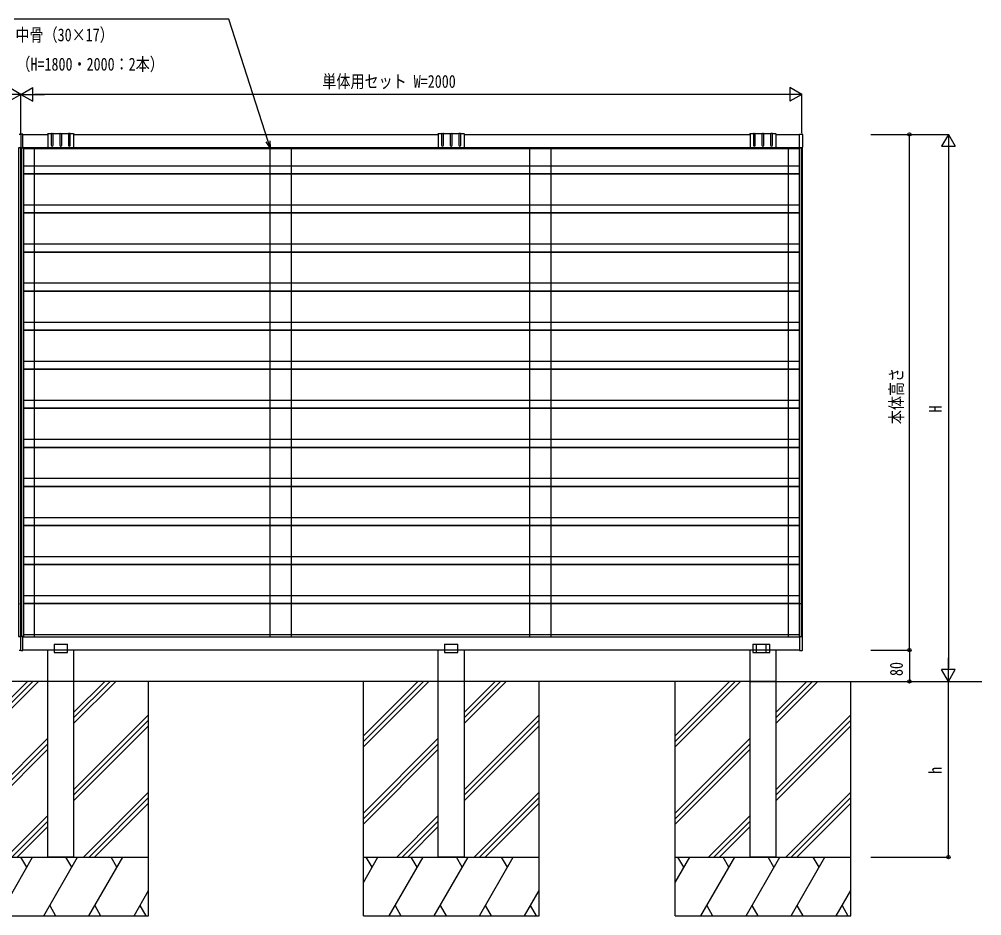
# Model space of a CAD drawing. Units: millimetres, scale not verified. Extents: x -4209 to 4205, y -2974 to 2970.
# Drawn here: x 96 to 2561, y -939 to 1356 of the extents above; entities that cross this region are included whole.
import ezdxf
from ezdxf.enums import TextEntityAlignment as Align

# ---------------------------------------------------------------- set-up
doc = ezdxf.new("R2010")
doc.units = ezdxf.units.MM
doc.header["$LTSCALE"] = 16
doc.layers.add('0-3_YKK_A1', color=4, linetype='Continuous')
doc.layers.add('0-4_YKK_D', color=6, linetype='Continuous')
doc.styles.add('ＭＳ ゴシック', font='')
doc.styles.get('ＭＳ ゴシック').set_extended_font_data('MS Gothic')

msp = doc.modelspace()

# ---------------------------------------------------------------- linework, layer by layer
at = {"layer": '0-3_YKK_A1'}
for p, q in [((95.71, 1061.58), (100.02, 1061.85)), ((104.33, 1061.58), (100.02, 1061.85)), ((100.02, 1061.85), (100.02, 1026.35)), ((104.52, 1060.58), (104.52, 1061.38)), ((104.52, 1060.65), (169.02, 1060.65)), ((104.52, 1027.35), (104.52, 1060.58)), ((177.52, 1062.15), (169.02, 1062.15)), ((169.02, 1062.15), (169.02, 1028.13)), ((177.52, 1062.15), (177.52, 1033.15)), ((178.52, 1063.15), (181.52, 1063.15)), ((199.52, 1062.15), (182.52, 1062.15)), ((182.52, 1033.15), (182.52, 1062.15)), ((199.52, 1062.15), (199.52, 1033.15)), ((200.52, 1063.15), (203.52, 1063.15)), ((221.52, 1062.15), (204.52, 1062.15)), ((204.52, 1033.15), (204.52, 1062.15)), ((221.52, 1062.15), (221.52, 1033.15)), ((225.52, 1063.15), (222.52, 1063.15)), ((235.02, 1062.15), (226.52, 1062.15)), ((226.52, 1033.15), (226.52, 1062.15)), ((235.02, 1062.15), (235.02, 1028.13)), ((235.02, 1060.65), (1169.02, 1060.65)), ((1177.52, 1062.15), (1169.02, 1062.15)), ((1169.02, 1062.15), (1169.02, 1028.13)), ((1177.52, 1062.15), (1177.52, 1033.15)), ((1178.52, 1063.15), (1181.52, 1063.15)), ((1199.52, 1062.15), (1182.52, 1062.15)), ((1182.52, 1033.15), (1182.52, 1062.15)), ((1199.52, 1062.15), (1199.52, 1033.15)), ((1200.52, 1063.15), (1203.52, 1063.15)), ((1221.52, 1062.15), (1204.52, 1062.15)), ((1204.52, 1033.15), (1204.52, 1062.15)), ((1221.52, 1062.15), (1221.52, 1033.15)), ((1225.52, 1063.15), (1222.52, 1063.15)), ((1235.02, 1062.15), (1226.52, 1062.15)), ((1226.52, 1033.15), (1226.52, 1062.15)), ((1235.02, 1062.15), (1235.02, 1028.13)), ((1235.02, 1060.65), (1967.42, 1060.65)), ((1975.92, 1062.15), (1967.42, 1062.15)), ((1967.42, 1062.15), (1967.42, 1028.13)), ((1975.92, 1062.15), (1975.92, 1033.15)), ((1976.92, 1063.15), (1979.92, 1063.15)), ((1997.92, 1062.15), (1980.92, 1062.15)), ((1980.92, 1033.15), (1980.92, 1062.15)), ((1997.92, 1062.15), (1997.92, 1033.15)), ((1998.92, 1063.15), (2001.92, 1063.15)), ((2019.92, 1062.15), (2002.92, 1062.15)), ((2002.92, 1033.15), (2002.92, 1062.15)), ((2019.92, 1062.15), (2019.92, 1033.15)), ((2023.92, 1063.15), (2020.92, 1063.15)), ((2033.42, 1062.15), (2024.92, 1062.15)), ((2024.92, 1033.15), (2024.92, 1062.15)), ((2033.42, 1062.15), (2033.42, 1028.13)), ((2033.42, 1060.65), (2094.02, 1060.65)), ((2094.34, 1061.83), (2101.08, 1061.41)), ((2102.02, 1060.42), (2102.02, 1027.78)), ((100.52, 1026.15), (93.52, 1026.15)), ((100.02, 1026.35), (96.08, 1026.35)), ((96.52, 1026.16), (96.52, 1026.15)), ((98.52, 1026.15), (98.52, -224.85)), ((99.52, 1026.15), (106.52, 1026.15)), ((99.52, 1026.15), (99.52, -224.85)), ((100.02, 1026.35), (103.96, 1026.35)), ((101.52, 1026.15), (101.52, -224.85)), ((103.52, 1026.16), (103.52, 1026.15)), ((104.52, 1026.55), (104.52, 1027.35)), ((2094.02, 1026.65), (104.52, 1026.65)), ((2094.02, 1026.65), (104.52, 1026.65)), ((2093.52, 1024.65), (106.52, 1024.65)), ((106.52, 1024.65), (2093.52, 1024.65)), ((134.52, -225.35), (134.52, 1026.65)), ((170.02, 1027.13), (201.56, 1027.13)), ((202.48, 1027.13), (234.02, 1027.13)), ((738.02, -225.35), (738.02, 1026.65)), ((793.02, -225.35), (793.02, 1026.65)), ((1170.02, 1027.13), (1201.56, 1027.13)), ((1202.48, 1027.13), (1234.02, 1027.13)), ((1403.02, -225.35), (1403.02, 1026.65)), ((1458.02, -225.35), (1458.02, 1026.65)), ((1968.42, 1027.13), (1999.96, 1027.13)), ((2000.88, 1027.13), (2032.42, 1027.13)), ((2065.52, -225.35), (2065.52, 1026.65)), ((2100.52, 1026.15), (2093.52, 1026.15)), ((2094.34, 1026.37), (2101.08, 1026.78)), ((2096.52, 1026.33), (2096.52, 1026.15)), ((2098.52, 1026.15), (2098.52, -224.85)), ((2100.52, 1026.15), (2100.52, -224.85)), ((2093.52, 979.65), (106.52, 979.65)), ((2093.52, 979.65), (106.52, 979.65)), ((2093.52, 959.65), (106.52, 959.65)), ((106.52, 959.64), (2093.52, 959.64)), ((2093.52, 879.65), (106.52, 879.65)), ((2093.52, 879.65), (106.52, 879.65)), ((2093.52, 859.65), (106.52, 859.65)), ((106.52, 859.64), (2093.52, 859.64)), ((2093.52, 779.65), (106.52, 779.65)), ((2093.52, 779.65), (106.52, 779.65)), ((2093.52, 759.65), (106.52, 759.65)), ((106.52, 759.64), (2093.52, 759.64)), ((2093.52, 679.65), (106.52, 679.65)), ((2093.52, 679.65), (106.52, 679.65)), ((2093.52, 659.65), (106.52, 659.65)), ((106.52, 659.64), (2093.52, 659.64)), ((2093.52, 579.65), (106.52, 579.65)), ((2093.52, 579.65), (106.52, 579.65)), ((2093.52, 559.65), (106.52, 559.65)), ((106.52, 559.64), (2093.52, 559.64)), ((2093.52, 479.65), (106.52, 479.65)), ((2093.52, 479.65), (106.52, 479.65)), ((2093.52, 459.65), (106.52, 459.65)), ((106.52, 459.64), (2093.52, 459.64)), ((2093.52, 379.65), (106.52, 379.65)), ((2093.52, 379.65), (106.52, 379.65)), ((2093.52, 359.65), (106.52, 359.65)), ((106.52, 359.64), (2093.52, 359.64)), ((2093.52, 279.65), (106.52, 279.65)), ((2093.52, 279.65), (106.52, 279.65)), ((2093.52, 259.65), (106.52, 259.65)), ((106.52, 259.64), (2093.52, 259.64)), ((2093.52, 179.65), (106.52, 179.65)), ((2093.52, 179.65), (106.52, 179.65)), ((2093.52, 159.65), (106.52, 159.65)), ((106.52, 159.64), (2093.52, 159.64)), ((2093.52, 79.65), (106.52, 79.65)), ((2093.52, 79.65), (106.52, 79.65)), ((2093.52, 59.65), (106.52, 59.65)), ((106.52, 59.64), (2093.52, 59.64)), ((2093.52, -20.35), (106.52, -20.35)), ((2093.52, -20.35), (106.52, -20.35)), ((2093.52, -40.35), (106.52, -40.35)), ((106.52, -40.36), (2093.52, -40.36)), ((2093.52, -120.35), (106.52, -120.35)), ((2093.52, -120.35), (106.52, -120.35)), ((95.52, -140.36), (96.52, -140.36)), ((2093.52, -140.35), (106.52, -140.35)), ((106.52, -140.36), (2093.52, -140.36)), ((2095.52, -140.36), (2096.52, -140.36)), ((2093.52, -220.35), (106.52, -220.35)), ((2093.52, -220.35), (106.52, -220.35)), ((96.08, -224.86), (100.02, -224.86)), ((100.02, -224.86), (100.02, -225.86)), ((103.96, -224.86), (100.02, -224.86)), ((100.02, -259.37), (100.02, -225.86)), ((104.52, -225.86), (104.52, -225.07)), ((104.52, -225.35), (2094.02, -225.35)), ((104.52, -259.1), (104.52, -225.86)), ((184.72, -244.35), (219.32, -244.35)), ((184.72, -244.35), (184.72, -265.35)), ((219.32, -265.35), (219.32, -244.35)), ((1184.72, -244.35), (1219.32, -244.35)), ((1184.72, -244.35), (1184.72, -265.35)), ((1219.32, -265.35), (1219.32, -244.35)), ((1974.5, -244.35), (2009.1, -244.35)), ((1974.5, -244.35), (1974.5, -265.35)), ((1983.12, -244.35), (2017.72, -244.35)), ((1983.12, -244.35), (1983.12, -265.35)), ((2009.1, -265.35), (2009.1, -244.35)), ((2017.72, -265.35), (2017.72, -244.35)), ((2094.02, -225.2), (2094.02, -225.88)), ((2094.34, -224.9), (2101.08, -225.32)), ((2102.02, -258.95), (2102.02, -226.31)), ((100.02, -260.36), (95.71, -260.1)), ((104.52, -259.9), (104.52, -259.1)), ((2094.02, -259.35), (104.52, -259.35)), ((184.72, -265.35), (219.32, -265.35)), ((1184.72, -265.35), (1219.32, -265.35)), ((1974.5, -265.35), (2009.1, -265.35)), ((1983.12, -265.35), (2017.72, -265.35)), ((2094.34, -260.36), (2101.08, -259.95)), ((235.02, -339.35), (-2357.14, -339.35)), ((-22.98, -507.12), (144.78, -339.35)), ((-22.98, -492.97), (130.64, -339.35)), ((-22.98, -478.83), (116.5, -339.35)), ((2033.42, -339.35), (235.02, -339.35)), ((235.02, -432.97), (328.63, -339.35)), ((235.02, -447.11), (342.77, -339.35)), ((235.02, -418.82), (314.49, -339.35)), ((427.02, -939.35), (427.02, -339.35)), ((977.02, -939.35), (977.02, -339.35)), ((977.02, -507.12), (1144.78, -339.35)), ((977.02, -492.97), (1130.64, -339.35)), ((977.02, -478.83), (1116.5, -339.35)), ((1235.02, -432.97), (1328.63, -339.35)), ((1235.02, -447.11), (1342.77, -339.35)), ((1235.02, -418.82), (1314.49, -339.35)), ((1427.02, -939.35), (1427.02, -339.35)), ((1775.42, -939.35), (1775.42, -339.35)), ((1775.42, -507.12), (1943.18, -339.35)), ((1775.42, -492.97), (1929.04, -339.35)), ((1775.42, -478.83), (1914.9, -339.35)), ((1965.02, -339.35), (2560.82, -339.35)), ((2033.42, -432.97), (2127.03, -339.35)), ((2033.42, -447.11), (2141.17, -339.35)), ((2033.42, -418.82), (2112.89, -339.35)), ((2225.42, -939.35), (2225.42, -339.35)), ((235.02, -616.81), (427.02, -424.81)), ((235.02, -630.95), (427.02, -438.96)), ((1235.02, -616.81), (1427.02, -424.81)), ((1235.02, -630.95), (1427.02, -438.96)), ((2033.42, -616.81), (2225.42, -424.81)), ((2033.42, -630.95), (2225.42, -438.96)), ((235.02, -645.1), (427.02, -453.1)), ((1235.02, -645.1), (1427.02, -453.1)), ((2033.42, -645.1), (2225.42, -453.1)), ((-22.98, -676.82), (169.02, -484.82)), ((977.02, -676.82), (1169.02, -484.82)), ((1775.42, -676.82), (1967.42, -484.82)), ((-22.98, -690.96), (169.02, -498.96)), ((-22.98, -705.11), (169.02, -513.11)), ((977.02, -690.96), (1169.02, -498.96)), ((977.02, -705.11), (1169.02, -513.11)), ((1775.42, -690.96), (1967.42, -498.96)), ((1775.42, -705.11), (1967.42, -513.11)), ((260.47, -789.35), (427.02, -622.8)), ((274.61, -789.35), (427.02, -636.94)), ((1260.47, -789.35), (1427.02, -622.8)), ((1274.61, -789.35), (1427.02, -636.94)), ((2058.87, -789.35), (2225.42, -622.8)), ((2073.01, -789.35), (2225.42, -636.94)), ((288.75, -789.35), (427.02, -651.09)), ((1288.75, -789.35), (1427.02, -651.09)), ((2087.15, -789.35), (2225.42, -651.09)), ((62.48, -789.35), (169.02, -682.81)), ((1062.48, -789.35), (1169.02, -682.81)), ((1860.88, -789.35), (1967.42, -682.81)), ((76.62, -789.35), (169.02, -696.95)), ((90.76, -789.35), (169.02, -711.1)), ((1076.62, -789.35), (1169.02, -696.95)), ((1090.76, -789.35), (1169.02, -711.1)), ((1875.02, -789.35), (1967.42, -696.95)), ((1889.16, -789.35), (1967.42, -711.1)), ((-22.98, -789.35), (427.02, -789.35)), ((43.25, -939.35), (129.85, -789.35)), ((114.85, -815.34), (99.85, -789.35)), ((158.72, -939.35), (245.32, -789.35)), ((230.32, -815.34), (215.32, -789.35)), ((274.19, -939.35), (360.79, -789.35)), ((345.79, -815.34), (330.79, -789.35)), ((977.02, -789.35), (1427.02, -789.35)), ((977.02, -854.07), (1014.38, -789.35)), ((999.38, -815.34), (984.38, -789.35)), ((1043.25, -939.35), (1129.85, -789.35)), ((1114.85, -815.34), (1099.85, -789.35)), ((1158.72, -939.35), (1245.32, -789.35)), ((1230.32, -815.34), (1215.32, -789.35)), ((1274.19, -939.35), (1360.79, -789.35)), ((1345.79, -815.34), (1330.79, -789.35)), ((1775.42, -789.35), (2225.42, -789.35)), ((1775.42, -854.07), (1812.78, -789.35)), ((1797.78, -815.34), (1782.78, -789.35)), ((1841.65, -939.35), (1928.25, -789.35)), ((1913.25, -815.34), (1898.25, -789.35)), ((1957.12, -939.35), (2043.72, -789.35)), ((2028.72, -815.34), (2013.72, -789.35)), ((2072.59, -939.35), (2159.19, -789.35)), ((2144.19, -815.34), (2129.19, -789.35)), ((389.66, -939.35), (427.02, -874.65)), ((1389.66, -939.35), (1427.02, -874.65)), ((2188.06, -939.35), (2225.42, -874.65)), ((173.72, -913.37), (188.72, -939.35)), ((289.19, -913.37), (304.19, -939.35)), ((404.66, -913.37), (419.66, -939.35)), ((1058.25, -913.37), (1073.25, -939.35)), ((1173.72, -913.37), (1188.72, -939.35)), ((1289.19, -913.37), (1304.19, -939.35)), ((1404.66, -913.37), (1419.66, -939.35)), ((1856.65, -913.37), (1871.65, -939.35)), ((1972.12, -913.37), (1987.12, -939.35)), ((2087.59, -913.37), (2102.59, -939.35)), ((2203.06, -913.37), (2218.06, -939.35)), ((-22.98, -939.35), (427.02, -939.35)), ((977.02, -939.35), (1427.02, -939.35)), ((1775.42, -939.35), (2225.42, -939.35))]:
    msp.add_line(p, q, dxfattribs=at)
for points in [[(2094.02, 1026.66), (2094.02, 1027.35), (2094.02, 1060.85), (2094.02, 1061.53)], [(93.52, 1026.15), (93.52, -224.85), (100.52, -224.85)], [(106.52, 1026.15), (106.52, -224.85), (99.52, -224.85)], [(2093.52, 1026.15), (2093.52, -224.85), (2100.52, -224.85)], [(2094.02, -225.88), (2094.02, -259.38), (2094.02, -260.06)], [(100.02, -259.37), (100.02, -260.36), (104.33, -260.1)], [(235.02, -259.35), (235.02, -339.35), (169.02, -339.35), (169.02, -259.35)], [(1235.02, -259.35), (1235.02, -339.35), (1169.02, -339.35), (1169.02, -259.35)], [(2033.42, -259.35), (2033.42, -339.35), (1967.42, -339.35), (1967.42, -259.35)], [(235.02, -339.35), (235.02, -789.35), (169.02, -789.35), (169.02, -339.35)], [(1235.02, -339.35), (1235.02, -789.35), (1169.02, -789.35), (1169.02, -339.35)], [(2033.42, -339.35), (2033.42, -789.35), (1967.42, -789.35), (1967.42, -339.35)]]:
    msp.add_lwpolyline(points, dxfattribs=at)
for centre, radius, start, end in [((104.32, 1061.38), 0.2, 0, 86.5), ((169.02, 1060.15), 2, 90, 165.52157), ((178.52, 1062.15), 1, 90, 180), ((181.52, 1062.15), 1, 0, 90), ((200.52, 1062.15), 1, 90, 180), ((203.52, 1062.15), 1, 0, 90), ((222.52, 1062.15), 1, 90, 180), ((225.52, 1062.15), 1, 0, 90), ((235.02, 1060.15), 2, 14.47843, 90), ((1169.02, 1060.15), 2, 90, 165.52157), ((1178.52, 1062.15), 1, 90, 180), ((1181.52, 1062.15), 1, 0, 90), ((1200.52, 1062.15), 1, 90, 180), ((1203.52, 1062.15), 1, 0, 90), ((1222.52, 1062.15), 1, 90, 180), ((1225.52, 1062.15), 1, 0, 90), ((1235.02, 1060.15), 2, 14.47843, 90), ((1967.42, 1060.15), 2, 90, 165.52157), ((1976.92, 1062.15), 1, 90, 180), ((1979.92, 1062.15), 1, 0, 90), ((1998.92, 1062.15), 1, 90, 180), ((2001.92, 1062.15), 1, 0, 90), ((2020.92, 1062.15), 1, 90, 180), ((2023.92, 1062.15), 1, 0, 90), ((2033.42, 1060.15), 2, 14.47843, 90), ((2094.32, 1061.53), 0.3, 86.5, 180), ((2101.02, 1060.42), 1, 0, 86.5), ((95.72, 1026.55), 0.202, 179.93968, 269.38321), ((104.32, 1026.55), 0.202, 270.61679, 0.06032), ((170.02, 1028.13), 1, 180, 270), ((180.02, 1033.15), 2.5, 180, 0), ((202.02, 1033.15), 2.5, 180, 0), ((202.02, 1026.93), 0.5, 23.57818, 156.42182), ((224.02, 1033.15), 2.5, 180, 0), ((234.02, 1028.13), 1, 270, 0), ((1170.02, 1028.13), 1, 180, 270), ((1180.02, 1033.15), 2.5, 180, 0), ((1202.02, 1033.15), 2.5, 180, 0), ((1202.02, 1026.93), 0.5, 23.57818, 156.42182), ((1224.02, 1033.15), 2.5, 180, 0), ((1234.02, 1028.13), 1, 270, 0), ((1968.42, 1028.13), 1, 180, 270), ((1978.42, 1033.15), 2.5, 180, 0), ((2000.42, 1033.15), 2.5, 180, 0), ((2000.42, 1026.93), 0.5, 23.57818, 156.42182), ((2022.42, 1033.15), 2.5, 180, 0), ((2032.42, 1028.13), 1, 270, 0), ((2094.32, 1026.66), 0.3, 180, 273.5), ((2101.02, 1027.78), 1, 273.5, 0), ((95.72, -225.07), 0.201, 90.5808, 180.09631), ((104.32, -225.07), 0.201, 359.90369, 89.4192), ((2094.32, -225.2), 0.3, 86.5, 180), ((2101.02, -226.31), 1, 0, 86.5), ((104.32, -259.9), 0.2, 273.5, 0), ((2094.32, -260.06), 0.3, 180, 273.5), ((2101.02, -258.95), 1, 273.5, 0)]:
    msp.add_arc(centre, radius, start, end, dxfattribs=at)
for centre, start_param, end_param in [((96.08, 1027.35), 4.6587856, 4.712389), ((103.96, 1027.35), 4.712389, 4.7659923), ((96.08, -225.86), 1.5707963, 1.6243997), ((103.96, -225.86), 1.517193, 1.5707963)]:
    msp.add_ellipse(centre, major_axis=(6.74, 0), ratio=0.148374, start_param=start_param, end_param=end_param, dxfattribs=at)
at = {"layer": '0-4_YKK_D'}
for p, q in [((100.02, 1163.15), (39.4, 1163.15)), ((100.02, 1163.15), (69.71, 1180.65)), ((100.02, 1163.15), (69.71, 1145.65)), ((100.02, 1163.15), (130.33, 1180.65)), ((100.02, 1062.66), (100.02, 1164.15)), ((100.02, 1062.66), (100.02, 1164.15)), ((100.02, 1163.15), (130.33, 1145.65)), ((100.02, 1163.15), (160.64, 1163.15)), ((130.33, 1145.65), (130.33, 1180.65)), ((2065.02, 1163.15), (135.02, 1163.15)), ((2100.02, 1163.15), (2039.4, 1163.15)), ((2100.02, 1163.15), (2069.71, 1180.65)), ((2069.71, 1180.65), (2069.71, 1145.65)), ((2100.02, 1163.15), (2069.71, 1145.65)), ((2100.02, 1064.18), (2100.02, 1164.15)), ((2276.42, 1060.65), (2476.42, 1060.65)), ((2276.42, 1060.65), (2376.42, 1060.65)), ((2375.42, -259.35), (2375.42, 1060.65)), ((2475.42, 1060.65), (2457.92, 1030.33)), ((2475.42, 1060.65), (2492.92, 1030.33)), ((2475.42, 1060.65), (2475.42, 1000.02)), ((2457.92, 1030.33), (2492.92, 1030.33)), ((2475.42, 1025.65), (2475.42, -304.35)), ((2276.42, -259.35), (2376.42, -259.35)), ((2276.42, -259.35), (2376.42, -259.35)), ((2375.42, -259.35), (2375.42, -339.35)), ((2475.42, -339.35), (2475.42, -278.73)), ((2475.42, -339.35), (2457.92, -309.04)), ((2492.92, -309.04), (2457.92, -309.04)), ((2475.42, -339.35), (2492.92, -309.04)), ((2276.42, -339.35), (2376.42, -339.35)), ((2276.42, -339.35), (2476.42, -339.35)), ((2276.42, -339.35), (2476.42, -339.35)), ((2475.42, -789.35), (2475.42, -339.35)), ((2276.42, -789.35), (2476.42, -789.35))]:
    msp.add_line(p, q, dxfattribs=at)
for points in [[(738.02, 1026.65), (732.84, 1042.84), (632.82, 1355.59), (82.82, 1355.59)], [(737.18, 1044.23), (738.02, 1026.65), (728.5, 1041.45)]]:
    msp.add_lwpolyline(points, dxfattribs=at)
for centre in [(2375.42, 1060.65), (2375.42, -259.35), (2375.42, -259.35), (2375.42, -339.35), (2475.42, -789.35)]:
    msp.add_circle(centre, 4.25, dxfattribs=at)

# ---------------------------------------------------------------- texts
at = {"layer": '0-4_YKK_D', "style": 'ＭＳ ゴシック', "width": 0.8}
for s, p in [('中骨（30×17）', (86.04, 1289.26)), ('（H=1800・2000：2本）', (88.44, 1214.26)), ('単体用セット W=2000', (872.02, 1170.15))]:
    msp.add_text(s, height=32.99, dxfattribs=at).set_placement(p, align=Align.BOTTOM_LEFT)
for s, p in [('本体高さ', (2368.42, 319.05)), ('H', (2468.42, 348.65)), ('80', (2368.42, -325.75)), ('h', (2468.42, -576.35))]:
    msp.add_text(s, height=32.99, rotation=90, dxfattribs=at).set_placement(p, align=Align.BOTTOM_LEFT)

doc.saveas('drawing.dxf')
